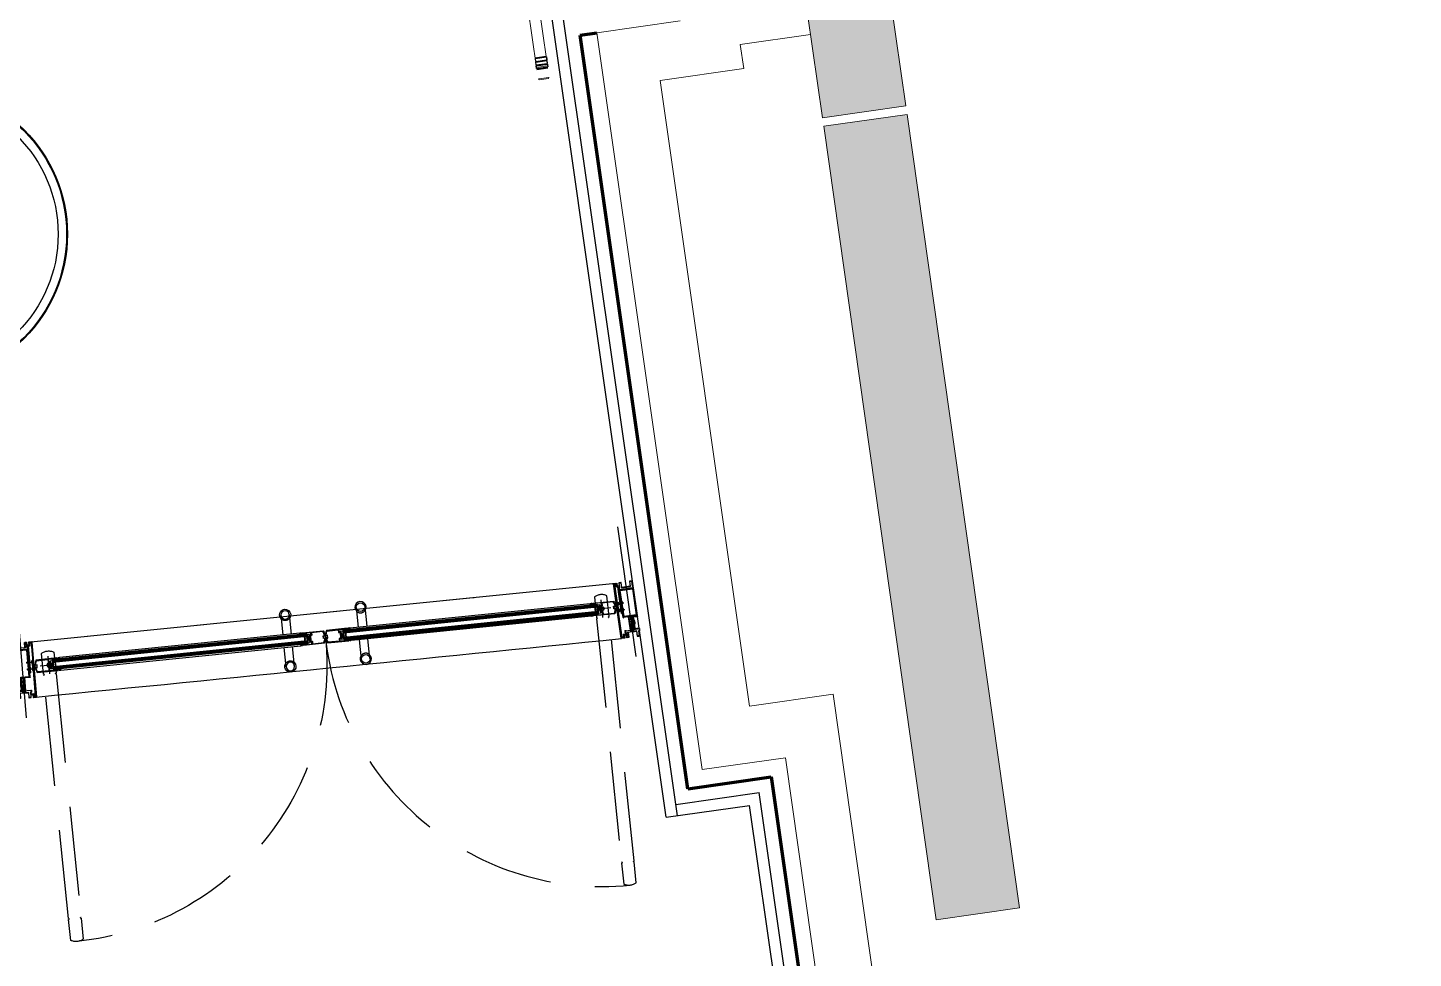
# Model space of a CAD drawing. Header units: centimetres. Extents: x 139057 to 200038, y 34824 to 80516.
# Drawn here: x 171009.9 to 171503.5, y 47432.9 to 47764.5 of the extents above; entities that cross this region are included whole.
import ezdxf

# ---------------------------------------------------------------- set-up
doc = ezdxf.new("R2010")
doc.units = ezdxf.units.CM
doc.header["$LTSCALE"] = 100
for name, pattern in [('LEV-124-TUN-CONN$0$A-FLPLR$0$CENTER', [2, 1.25, -0.25, 0.25, -0.25]), ('LEV-124-TUN-CONN$0$AFP0APIAZ$0$CENTER', [50.8, 31.75, -6.35, 6.35, -6.35]), ('LEV-124-TUN-CONN$0$CENTER', [50.8, 31.75, -6.35, 6.35, -6.35]), ('LEV-124-TUN-CONN$0$CENTER2', [28.575, 19.05, -3.175, 3.175, -3.175]), ('LEV-124-TUN-CONN$0$HIDDEN2', [4.7625, 3.175, -1.5875])]:
    doc.linetypes.add(name, pattern=pattern)
doc.layers.get('0').update_dxf_attribs({"lineweight": 0})
for name, color, linetype, lineweight in [('410_STRUTTURE_001-AM_0', 7, 'Continuous', 0), ('430_TAVOLATI_001-AM_0', 3, 'Continuous', 0), ('440_SIMBOLI_001-AM_0', 31, 'Continuous', 0)]:
    doc.layers.add(name, color=color, linetype=linetype, lineweight=lineweight)
for name, color, linetype in [('A-FACCIATA', 8, 'Continuous'), ('A-FACCIATA MONTANTI', 13, 'Continuous'), ('A-FACCIATTA STONE', 13, 'Continuous'), ('A-FIN-ACCIAIO INOX', 12, 'Continuous'), ('A-PARAPETTI', 5, 'Continuous'), ('A-SI-PORTE', 5, 'Continuous'), ('LEV-124-TUN-CONN$0$0-SCRN-40', 7, 'Continuous'), ('LEV-124-TUN-CONN$0$A-DOOR', 1, 'Continuous'), ('LEV-124-TUN-CONN$0$A-DOOR-STL', 1, 'Continuous'), ('LEV-124-TUN-CONN$0$A-FIN', 7, 'Continuous'), ('LEV-124-TUN-CONN$0$A-GLAZ-MULL', 1, 'Continuous'), ('LEV-124-TUN-CONN$0$A-GRID', 7, 'LEV-124-TUN-CONN$0$CENTER2'), ('LEV-124-TUN-CONN$0$A-HDDN', 7, 'LEV-124-TUN-CONN$0$HIDDEN2'), ('LEV-124-TUN-CONN$0$A-HTCH', 7, 'Continuous'), ('LEV-124-TUN-CONN$0$A-SCRN-50', 7, 'Continuous'), ('LEV-124-TUN-CONN$0$A-STRS-RAIL', 1, 'Continuous'), ('LEV-124-TUN-CONN$0$AFP0APIAZ$0$A-GRID', 7, 'LEV-124-TUN-CONN$0$AFP0APIAZ$0$CENTER')]:
    doc.layers.add(name, color=color, linetype=linetype)
doc.layers.add('A-ISOL-POL-ESTR-50mm', color=7, linetype='Continuous', lineweight=100, true_color=0xffc30f)

# ---------------------------------------------------------------- blocks, each defined once
blk = doc.blocks.new('LEV-124-TUN-CONN$0$GI_frame-sst-1')
at = {"layer": 'LEV-124-TUN-CONN$0$0-SCRN-40'}
h = blk.add_hatch(dxfattribs=at)
h.set_pattern_fill('ANSI37', color=256, angle=43, style=0)
h.set_pattern_definition([(180.013844601, (36404807.9455, -17582966.8188), (-0.00076718752, 3.1749999073), []), (90.013844601, (36404807.9455, -17582966.8188), (3.1749999073, 0.00076718752), [])])
edge = h.paths.add_edge_path()
edge.add_line((-101063, -19637.2), (-101059.2, -19637.2))
edge.add_line((-101059.2, -19637.2), (-101059.2, -19622.6))
edge.add_line((-101059.2, -19622.6), (-101048.4, -19622.5))
edge.add_arc((-101040.4, -19611.1), 14, 234.8091, 304.5803)
edge.add_line((-101032.4, -19622.6), (-101018.9, -19622.5))
edge.add_line((-101018.9, -19622.5), (-101018.9, -19637.2))
edge.add_line((-101018.9, -19637.2), (-101015, -19637.2))
edge.add_line((-101015, -19637.2), (-101015, -19618.2))
edge.add_line((-101015, -19618.2), (-101063, -19618.2))
edge.add_line((-101063, -19618.2), (-101063, -19637.2))
at = {"layer": 'LEV-124-TUN-CONN$0$0-SCRN-40', "linetype": 'LEV-124-TUN-CONN$0$CENTER', "ltscale": 0.02, "elevation": 0}
for points in [[(-101115.1, -19571.3), (-101115.1, -19596.7)], [(-101091.1, -19571.3), (-101091.1, -19596.7)]]:
    blk.add_lwpolyline(points, dxfattribs=at)
at = {"layer": 'LEV-124-TUN-CONN$0$0-SCRN-40', "elevation": 0}
blk.add_lwpolyline([(-101063, -19637.2), (-101059.2, -19637.2), (-101059.2, -19622.6), (-101048.4, -19622.5, 0.314201), (-101032.4, -19622.6), (-101018.9, -19622.5), (-101018.9, -19637.2), (-101015, -19637.2), (-101015, -19618.2), (-101063, -19618.2)], format="xyb", close=True, dxfattribs=at)
at = {"layer": 'LEV-124-TUN-CONN$0$A-FIN'}
for p, q in [((-101163, -19586.2, 0), (-101078.1, -19586.2, 0)), ((-101063, -19586.2, 0), (-101163, -19586.2, 0)), ((-101129.1, -19586.2, 0), (-101078.1, -19586.2, 0)), ((-101120.7, -19573.2, 0), (-101120.7, -19575.5, 0)), ((-101120.7, -19575.5, 0), (-101119.7, -19576.9, 0)), ((-101119.7, -19576.9, 0), (-101110.6, -19576.9, 0)), ((-101109.6, -19575.5, 0), (-101110.6, -19576.9, 0)), ((-101109.6, -19574.9, 0), (-101109.6, -19575.5, 0)), ((-100991, -19569.2, 0), (-101101, -19569.2, 0)), ((-101096.7, -19574.9, 0), (-101096.7, -19575.5, 0)), ((-101096.7, -19575.5, 0), (-101095.7, -19576.9, 0)), ((-101095.7, -19576.9, 0), (-101086.6, -19576.9, 0)), ((-101085.6, -19575.5, 0), (-101086.6, -19576.9, 0)), ((-101085.6, -19573.2, 0), (-101085.6, -19575.5, 0)), ((-101016, -19586.2, 0), (-101009, -19586.2, 0)), ((-101016, -19587.2, 0), (-101016, -19586.2, 0)), ((-101015, -19587.2, 0), (-101016, -19587.2, 0)), ((-101008, -19587.2, 0), (-101008, -19589.2, 0)), ((-101015, -19637.2, 0), (-101016, -19637.2, 0)), ((-101016, -19637.2, 0), (-101016, -19638.2, 0)), ((-101016, -19638.2, 0), (-101009, -19638.2, 0)), ((-101008, -19637.2, 0), (-101008, -19635.2, 0))]:
    blk.add_line(p, q, dxfattribs=at)
at = {"layer": 'LEV-124-TUN-CONN$0$A-FIN', "elevation": 0}
for points in [[(-101101, -19569.2), (-101187.1, -19569.2, 0.404063), (-101188, -19570.2), (-101188, -19581.2, 0.414214), (-101187, -19582.2), (-101179, -19582.2, -0.414214), (-101178, -19583.2), (-101178, -19589.2)], [(-101062, -19637.2), (-101062, -19637.2), (-101062, -19638.2), (-101169, -19638.2, -0.414214), (-101170, -19637.2), (-101170, -19635.2), (-101187, -19635.2, -0.414214), (-101188, -19634.2), (-101188, -19628.2, -0.414214), (-101187, -19627.2), (-101170, -19627.2), (-101170, -19597.2), (-101187, -19597.2, -0.414214), (-101188, -19596.2), (-101188, -19590.2, -0.414214), (-101187, -19589.2), (-101170, -19589.2), (-101170, -19587.2, -0.414214), (-101169, -19586.2), (-101163, -19586.2), (-101163, -19587.2), (-101163, -19587.2)], [(-101000, -19589.2), (-101000, -19583.2, -0.414214), (-100999, -19582.2), (-100991, -19582.2, 0.414214), (-100990, -19581.2), (-100990, -19570.2, 0.404063), (-100991, -19569.2), (-101101, -19569.2)], [(-101008, -19612.2), (-101008, -19597.2), (-100991, -19597.2, 0.414214), (-100990, -19596.2), (-100990, -19590.2, 0.414214), (-100991, -19589.2), (-101008, -19589.2)], [(-101008, -19612.2), (-101008, -19627.2), (-100991, -19627.2, -0.414214), (-100990, -19628.2), (-100990, -19634.2, -0.414214), (-100991, -19635.2), (-101008, -19635.2)]]:
    blk.add_lwpolyline(points, format="xyb", dxfattribs=at)
for points in [[(-101096.7, -19574.9), (-101109.6, -19574.9)], [(-101101, -19586.2), (-101078.1, -19586.2)], [(-101063, -19586.2), (-101062, -19586.2), (-101062, -19587.2), (-101063, -19587.2)]]:
    blk.add_lwpolyline(points, dxfattribs=at)
at = {"layer": 'LEV-124-TUN-CONN$0$A-FIN'}
for centre, start, end in [((-101009, -19587.2, 0), 360, 90), ((-101009, -19637.2, 0), 270, 360)]:
    blk.add_arc(centre, 1, start, end, dxfattribs=at)
at = {"layer": 'LEV-124-TUN-CONN$0$A-GLAZ-MULL'}
for p, q in [((-101015, -19590.2, 0), (-101015, -19587.2, 0)), ((-101015, -19587.2, 0), (-101009, -19587.2, 0)), ((-101009, -19590.2, 0), (-101009, -19587.2, 0)), ((-101015, -19606.2, 0), (-101063, -19606.2, 0)), ((-101015, -19618.2, 0), (-101063, -19618.2, 0)), ((-101017, -19608.2, 0), (-101061, -19608.2, 0)), ((-101061, -19616.2, 0), (-101061, -19608.2, 0)), ((-101017, -19616.2, 0), (-101061, -19616.2, 0)), ((-101015, -19637.2, 0), (-101009, -19637.2, 0)), ((-101009, -19634.2, 0), (-101009, -19637.2, 0))]:
    blk.add_line(p, q, dxfattribs=at)
at = {"layer": 'LEV-124-TUN-CONN$0$A-GLAZ-MULL', "elevation": 0}
for points in [[(-101177, -19589.2), (-101177, -19581.2), (-101187, -19581.2), (-101187, -19570.2), (-101101, -19570.2)], [(-101078.1, -19583.2), (-101174, -19583.2), (-101174, -19578.2), (-101184, -19578.2), (-101184, -19573.2), (-101101, -19573.2)], [(-101078.1, -19583.2), (-101078.1, -19586.2), (-101174, -19586.2), (-101174, -19589.2)], [(-101001, -19589.2), (-101001, -19581.2), (-100991, -19581.2), (-100991, -19570.2), (-101101, -19570.2)], [(-101004, -19589.2), (-101004, -19578.2), (-100994, -19578.2), (-100994, -19573.2), (-101101, -19573.2)], [(-101015, -19590.2), (-101015, -19612.2)], [(-101009, -19590.2), (-100991, -19590.2), (-100991, -19590.2), (-100991, -19596.2)], [(-101017, -19616.2), (-101017, -19608.2)], [(-101015, -19637.2), (-101015, -19612.2)], [(-100991, -19596.2), (-101009, -19596.2), (-101009, -19612.2)], [(-100991, -19628.2), (-101009, -19628.2), (-101009, -19612.2)], [(-101009, -19634.2), (-100991, -19634.2), (-100991, -19634.2), (-100991, -19628.2)]]:
    blk.add_lwpolyline(points, dxfattribs=at)
for points in [[(-101163, -19637.2), (-101163, -19587.2), (-101169, -19587.2), (-101169, -19590.2), (-101187, -19590.2), (-101187, -19596.2), (-101169, -19596.2), (-101169, -19628.2), (-101187, -19628.2), (-101187, -19634.2), (-101169, -19634.2), (-101169, -19637.2)], [(-101163, -19587.2), (-101163, -19637.2), (-101063, -19637.2), (-101063, -19587.2)], [(-101160, -19590.2), (-101160, -19634.2), (-101066, -19634.2), (-101066, -19590.2)]]:
    blk.add_lwpolyline(points, close=True, dxfattribs=at)
at = {"layer": 'LEV-124-TUN-CONN$0$A-GRID', "ltscale": 0.5}
blk.add_line((-101386.1, -19612.2, 0), (-100919, -19612.2, 0), dxfattribs=at)
at = {"layer": 'LEV-124-TUN-CONN$0$A-HDDN'}
for p, q in [((-101117.3, -19573.8, 0), (-101117.3, -19575.1, 0)), ((-101117.3, -19573.8, 0), (-101117.3, -19575.1, 0)), ((-101113, -19575.1, 0), (-101117.3, -19575.1, 0)), ((-101113, -19575.1, 0), (-101117.3, -19575.1, 0)), ((-101116.9, -19573.5, 0), (-101117, -19573.5, 0)), ((-101116.9, -19573.5, 0), (-101117, -19573.5, 0)), ((-101116.9, -19573.5, 0), (-101113.3, -19573.5, 0)), ((-101116.6, -19575.1, 0), (-101116.6, -19573.8, 0)), ((-101116.6, -19575.1, 0), (-101116.6, -19573.8, 0)), ((-101115.9, -19573.5, 0), (-101115.9, -19573.2, 0)), ((-101115.9, -19575.3, 0), (-101115.9, -19575.1, 0)), ((-101115.9, -19575.9, 0), (-101115.9, -19575.8, 0)), ((-101115.9, -19575.9, 0), (-101115.9, -19590.3, 0)), ((-101115.9, -19575.9, 0), (-101115.9, -19590.2, 0)), ((-101114.3, -19573.5, 0), (-101114.3, -19573.2, 0)), ((-101114.3, -19575.3, 0), (-101114.3, -19575.1, 0)), ((-101114.3, -19575.9, 0), (-101114.3, -19575.8, 0)), ((-101114.3, -19575.9, 0), (-101114.3, -19590.3, 0)), ((-101114.2, -19575.9, 0), (-101114.2, -19590.2, 0)), ((-101113.7, -19575.1, 0), (-101113.7, -19573.8, 0)), ((-101113.7, -19575.1, 0), (-101113.7, -19573.8, 0)), ((-101113, -19573.8, 0), (-101113, -19575.1, 0)), ((-101113, -19573.8, 0), (-101113, -19575.1, 0)), ((-101093.3, -19573.8, 0), (-101093.3, -19575.1, 0)), ((-101093.3, -19573.8, 0), (-101093.3, -19575.1, 0)), ((-101089, -19575.1, 0), (-101093.3, -19575.1, 0)), ((-101089, -19575.1, 0), (-101093.3, -19575.1, 0)), ((-101092.9, -19573.5, 0), (-101093, -19573.5, 0)), ((-101092.9, -19573.5, 0), (-101093, -19573.5, 0)), ((-101092.9, -19573.5, 0), (-101089.3, -19573.5, 0)), ((-101092.6, -19575.1, 0), (-101092.6, -19573.8, 0)), ((-101092.6, -19575.1, 0), (-101092.6, -19573.8, 0)), ((-101091.9, -19573.5, 0), (-101091.9, -19573.2, 0)), ((-101091.9, -19575.3, 0), (-101091.9, -19575.1, 0)), ((-101091.9, -19575.9, 0), (-101091.9, -19575.8, 0)), ((-101091.9, -19575.9, 0), (-101091.9, -19590.3, 0)), ((-101091.9, -19575.9, 0), (-101091.9, -19590.2, 0)), ((-101090.3, -19573.5, 0), (-101090.3, -19573.2, 0)), ((-101090.3, -19575.3, 0), (-101090.3, -19575.1, 0)), ((-101090.3, -19575.9, 0), (-101090.3, -19575.8, 0)), ((-101090.3, -19575.9, 0), (-101090.3, -19590.3, 0)), ((-101090.2, -19575.9, 0), (-101090.2, -19590.2, 0)), ((-101089.7, -19575.1, 0), (-101089.7, -19573.8, 0)), ((-101089.7, -19575.1, 0), (-101089.7, -19573.8, 0)), ((-101089, -19573.8, 0), (-101089, -19575.1, 0)), ((-101089, -19573.8, 0), (-101089, -19575.1, 0)), ((-101038, -19612.2, 0), (-101036, -19609.7, 0)), ((-101036, -19614.7, 0), (-101038, -19612.2, 0)), ((-101014, -19609.7, 0), (-101036, -19609.7, 0)), ((-101036, -19614.7, 0), (-101036, -19609.7, 0)), ((-101014, -19614.7, 0), (-101036, -19614.7, 0)), ((-101014, -19609.7, 0), (-101009, -19604.7, 0)), ((-101014, -19614.7, 0), (-101009, -19619.7, 0)), ((-101008, -19604.7, 0), (-101009, -19604.7, 0)), ((-101009, -19619.7, 0), (-101009, -19604.7, 0)), ((-101008, -19619.7, 0), (-101009, -19619.7, 0))]:
    blk.add_line(p, q, dxfattribs=at)
at = {"layer": 'LEV-124-TUN-CONN$0$A-HDDN', "elevation": 0}
for points in [[(-101115.9, -19575.9), (-101117.7, -19575.9), (-101117.7, -19573.2)], [(-101115.9, -19592.9), (-101117.7, -19592.9), (-101117.7, -19590.2)], [(-101112.6, -19590.2), (-101112.6, -19592.9), (-101115.9, -19592.9)], [(-101112.6, -19573.2), (-101112.6, -19575.9), (-101114.2, -19575.9)], [(-101091.9, -19575.9), (-101093.7, -19575.9), (-101093.7, -19573.2)], [(-101091.9, -19592.9), (-101093.7, -19592.9), (-101093.7, -19590.2)], [(-101088.6, -19590.2), (-101088.6, -19592.9), (-101091.9, -19592.9)], [(-101088.6, -19573.2), (-101088.6, -19575.9), (-101090.2, -19575.9)]]:
    blk.add_lwpolyline(points, dxfattribs=at)
for points in [[(-101112.7, -19575.3), (-101117.7, -19575.3), (-101117.7, -19575.8), (-101112.7, -19575.8)], [(-101112.7, -19575.3), (-101117.7, -19575.3), (-101117.7, -19575.8), (-101112.7, -19575.8)], [(-101112.7, -19590.3), (-101117.6, -19590.3), (-101117.6, -19591.6), (-101112.7, -19591.6)], [(-101088.7, -19575.3), (-101093.7, -19575.3), (-101093.7, -19575.8), (-101088.7, -19575.8)], [(-101088.7, -19575.3), (-101093.7, -19575.3), (-101093.7, -19575.8), (-101088.7, -19575.8)], [(-101088.7, -19590.3), (-101093.6, -19590.3), (-101093.6, -19591.6), (-101088.7, -19591.6)]]:
    blk.add_lwpolyline(points, close=True, dxfattribs=at)
at = {"layer": 'LEV-124-TUN-CONN$0$A-HDDN'}
for centre, radius, start, end in [((-101117, -19573.8, 0), 0.268, 90, 180), ((-101117, -19573.8, 0), 0.268, 90, 180), ((-101116.9, -19573.8, 0), 0.268, 360, 90), ((-101116.9, -19573.8, 0), 0.268, 360, 90), ((-101116.1, -19574, 0), 0.498, 91.285, 152.5038), ((-101116.1, -19574, 0), 0.498, 91.285, 152.5038), ((-101114.2, -19574, 0), 0.498, 27.4962, 88.715), ((-101114.2, -19574, 0), 0.498, 27.4962, 88.715), ((-101113.5, -19573.8, 0), 0.268, 90, 180), ((-101113.5, -19573.8, 0), 0.268, 90, 180), ((-101113.3, -19573.8, 0), 0.268, 360, 90), ((-101113.3, -19573.8, 0), 0.268, 360, 90), ((-101093, -19573.8, 0), 0.268, 90, 180), ((-101093, -19573.8, 0), 0.268, 90, 180), ((-101092.9, -19573.8, 0), 0.268, 360, 90), ((-101092.9, -19573.8, 0), 0.268, 360, 90), ((-101092.1, -19574, 0), 0.498, 91.285, 152.5038), ((-101092.1, -19574, 0), 0.498, 91.285, 152.5038), ((-101090.2, -19574, 0), 0.498, 27.4962, 88.715), ((-101090.2, -19574, 0), 0.498, 27.4962, 88.715), ((-101089.5, -19573.8, 0), 0.268, 90, 180), ((-101089.5, -19573.8, 0), 0.268, 90, 180), ((-101089.3, -19573.8, 0), 0.268, 360, 90), ((-101089.3, -19573.8, 0), 0.268, 360, 90)]:
    blk.add_arc(centre, radius, start, end, dxfattribs=at)
blk = doc.blocks.new('LEV-124-TUN-CONN$0$SS-JAMB')
at = {"layer": 'LEV-124-TUN-CONN$0$0-SCRN-40'}
for p, q in [((65, 14.6), (55.7, -14.6)), ((65, -14.6), (55.7, 14.6))]:
    blk.add_line(p, q, dxfattribs=at)
at = {"layer": 'LEV-124-TUN-CONN$0$A-DOOR'}
for p, q in [((65, 8), (65, 18, 0)), ((65, -8, 0), (65, -18, 0))]:
    blk.add_line(p, q, dxfattribs=at)
blk.add_lwpolyline([(73.5, -0.7), (70.9, -0.7), (70.9, -0.2), (73.5, -0.2, -0.414214), (74, -0.7), (74, -7.5, -0.414214), (73.5, -8), (65.5, -8, -0.414214), (65, -7.5), (65, 7.5, -0.414214), (65.5, 8), (73.5, 8, -0.414214), (74, 7.5), (74, 0.6, -0.414214), (73.5, 0.1), (70.9, 0.1), (70.9, 0.6), (73.5, 0.6), (73.5, 7.5), (65.5, 7.5), (65.5, -7.5), (73.5, -7.5)], format="xyb", close=True, dxfattribs=at)
at = {"layer": 'LEV-124-TUN-CONN$0$A-DOOR-STL'}
blk.add_lwpolyline([(81, -20), (81, -22.5), (6, -22.5, -0.270348), (6.2, 22.5), (81, 22.5), (81, 19.9), (75.7, 19.9), (76.3, 20.5), (50.5, 20.5), (50.5, 14.2, 0.414214), (51.8, 12.9), (54.4, 12.9, -0.414156), (55.7, 11.6), (55.7, -11.7, -0.414214), (54.4, -12.9), (51.8, -12.9, 0.414214), (50.5, -14.2), (50.5, -20.6), (76.3, -20.6), (75.7, -20)], format="xyb", close=True, dxfattribs=at)
blk.add_lwpolyline([(0.3, 5), (7.9, 5), (7.9, -5), (0.3, -5)], dxfattribs=at)
for points in [[(2.9, -5, 0.0936), (7.5, -19.9), (48, -19.9), (48, -11.7, -0.414214), (49.3, -10.4), (51.8, -10.4, 0.414214), (53.1, -9.1), (53.1, 9, 0.414214), (51.8, 10.3), (49.3, 10.3, -0.414214), (48, 11.6), (48, 19.9), (7.6, 19.9, 0.093793), (2.9, 5)], [(85.4, 21.8), (85.4, 19.4), (86.7, 19.4), (86.7, 20.2), (86.2, 20.2), (86.2, 21.7), (89.2, 21.7), (89.2, 20.2), (88.7, 20.2), (88.7, 19.4), (90, 19.4), (90, 22.5), (84, 22.5), (84, 21.5, -0.342519), (82.7, 19.9), (75.5, 19.9), (76.1, 20.5), (73.4, 20.5), (73.4, 19.3), (82.7, 19.3, 0.359532), (84.6, 21.4), (84.6, 21.8), (85.4, 21.8)], [(85.4, -21.9), (85.4, -19.5), (86.7, -19.5), (86.7, -20.3), (86.2, -20.3), (86.2, -21.8), (89.2, -21.8), (89.2, -20.3), (88.7, -20.3), (88.7, -19.5), (90, -19.5), (90, -22.6), (84, -22.6), (84, -21.6, 0.342519), (82.7, -20), (75.5, -20), (76.1, -20.6), (73.4, -20.6), (73.4, -19.3), (82.7, -19.3, -0.359532), (84.6, -21.5), (84.6, -21.9), (85.4, -21.9)]]:
    blk.add_lwpolyline(points, format="xyb", dxfattribs=at)
at = {"layer": 'LEV-124-TUN-CONN$0$A-HTCH'}
for p, q in [((6.9, 4), (0.3, 4)), ((6.9, -4), (6.9, 4)), ((6.9, -4), (0.3, -4))]:
    blk.add_line(p, q, dxfattribs=at)
at = {"layer": 'LEV-124-TUN-CONN$0$A-SCRN-50'}
blk.add_lwpolyline([(65, -14.6), (65, 14.6), (55.7, 14.6), (55.7, -14.6)], close=True, dxfattribs=at)
for points in [[(90, 19.4, 0.351176), (92, 17.9, -0.136872), (89.2, 18.7), (86.2, 18.7, 0.677859), (86.6, 17.9, -0.544776), (85.4, 19.4)], [(90, -19.5, -0.351176), (92, -18, 0.136872), (89.2, -18.8), (86.2, -18.8, -0.677859), (86.6, -18, 0.544776), (85.4, -19.5)]]:
    blk.add_lwpolyline(points, format="xyb", dxfattribs=at)
blk = doc.blocks.new('LEV-124-TUN-CONN$0$door-double-gl')
at = {"layer": 'LEV-124-TUN-CONN$0$A-DOOR'}
for p, q in [((980, 40.5), (69.8, 40.4, 0)), ((980, 30.5), (69.8, 30.4, 0)), ((980, 14.5), (69.8, 14.4, 0)), ((980, 4.5), (69.8, 4.4, 0))]:
    blk.add_line(p, q, dxfattribs=at)
at = {"layer": 'LEV-124-TUN-CONN$0$A-FIN'}
for p, q in [((94.8, 45, 0), (955, 45, 0)), ((955, -0.1, 0), (94.8, -0.1, 0))]:
    blk.add_line(p, q, dxfattribs=at)
at = {"layer": 'LEV-124-TUN-CONN$0$A-FIN', "elevation": 0}
for points in [[(895, 115), (895, 45)], [(925, 115), (925, 45)], [(895, -70), (895, 0)], [(925, -70), (925, 0)]]:
    blk.add_lwpolyline(points, dxfattribs=at)
at = {"layer": 'LEV-124-TUN-CONN$0$A-FIN'}
for centre, start, end in [((910, 115), 318.5908, 221.4101), ((910, -70), 138.5908, 41.4101)]:
    blk.add_arc(centre, 20, start, end, dxfattribs=at)
at = {"layer": 'LEV-124-TUN-CONN$0$A-HDDN', "linetype": 'LEV-124-TUN-CONN$0$A-FLPLR$0$CENTER'}
blk.add_line((23.2, 22.5, 0), (66.9, 22.5, 0), dxfattribs=at)
at = {"layer": 'LEV-124-TUN-CONN$0$A-HDDN', "elevation": 0}
blk.add_lwpolyline([(32.5, 1006.3), (32.5, 931.5), (35.1, 931.5), (35.1, 929.8, -0.342519), (33.5, 928.5), (32.5, 928.5), (32.5, 56.3), (33.4, 56.3, -0.350323), (35.1, 55), (35.1, 53.3), (32.5, 53.3), (32.5, -21.6, 0.270348), (77.5, -21.7), (77.5, 53.3), (74.9, 53.3), (74.9, 55, -0.342519), (76.6, 56.3), (77.5, 56.3), (77.5, 928.5), (76.6, 928.5, -0.346971), (74.9, 929.8), (74.9, 931.5), (77.5, 931.5), (77.5, 1006.5, 0.270348)], format="xyb", close=True, dxfattribs=at)
at = {"layer": 'LEV-124-TUN-CONN$0$A-HDDN', "linetype": 'LEV-124-TUN-CONN$0$HIDDEN2', "ltscale": 0.1}
for centre, start, end in [((910, 115), 221.4887, 318.6207), ((910, -70), 41.3802, 138.5122)]:
    blk.add_arc(centre, 20, start, end, dxfattribs=at)
at = {"layer": 'LEV-124-TUN-CONN$0$A-HTCH'}
for p, q in [((980, 38), (69.8, 37.9, 0)), ((980, 35.5), (69.8, 35.4, 0)), ((980, 33), (69.8, 32.9, 0)), ((980, 12), (69.8, 11.9, 0)), ((980, 9.5), (69.8, 9.4, 0)), ((980, 7), (69.8, 6.9, 0)), ((980, 7), (69.8, 6.9, 0))]:
    blk.add_line(p, q, dxfattribs=at)
for centre, radius in [((910, 115), 15), ((55, 22.5, 0), 7.5), ((55, 22.5, 0), 5.5), ((910, -70), 15)]:
    blk.add_circle(centre, radius, dxfattribs=at)
at = {"layer": 'LEV-124-TUN-CONN$0$AFP0APIAZ$0$A-GRID', "linetype": 'LEV-124-TUN-CONN$0$A-FLPLR$0$CENTER'}
blk.add_line((55, 54.2, 0), (55, -9.3, 0), dxfattribs=at)
at = {"layer": 'LEV-124-TUN-CONN$0$AFP0APIAZ$0$A-GRID', "linetype": 'LEV-124-TUN-CONN$0$HIDDEN2'}
blk.add_arc((55, 22.5, 0), 990, 0.0023, 90.0022, dxfattribs=at)
at = {"linetype": 'ByBlock'}
blk.add_blockref('LEV-124-TUN-CONN$0$SS-JAMB', (4.8, 22.5, 0), dxfattribs=at)
at = {"linetype": 'ByBlock', "xscale": -1}
blk.add_blockref('LEV-124-TUN-CONN$0$SS-JAMB', (1045, 22.5, 0), dxfattribs=at)
blk = doc.blocks.new('LEV-124-TUN-CONN$0$westdoors')
at = {"linetype": 'ByBlock'}
blk.add_blockref('LEV-124-TUN-CONN$0$door-double-gl', (-1045, 0), dxfattribs=at)
at = {"linetype": 'ByBlock', "xscale": -1}
blk.add_blockref('LEV-124-TUN-CONN$0$door-double-gl', (1045, 0), dxfattribs=at)
blk = doc.blocks.new('LEV-124-TUN-CONN$0$HANDRAIL-BUILDING C')
at = {"layer": 'LEV-124-TUN-CONN$0$A-STRS-RAIL'}
for p, q in [((-47, 16), (-7.3, 20.3)), ((-46.7, 13), (-6.9, 17.3)), ((-46.7, 13), (-45.6, 3.1)), ((-45.6, 3.1), (-5.8, 7.4)), ((-45.3, 0.1), (-5.5, 4.4)), ((-45.3, 0.1), (-44.2, -9.9)), ((-44, 16.3), (-43.7, 13.3)), ((-42.6, 3.4), (-42.3, 0.4)), ((-10.2, 20), (-9.9, 17)), ((-8.8, 7.1), (-8.5, 4.1)), ((-5.8, 7.4), (-6.9, 17.3)), ((-4.4, -5.5), (-5.5, 4.4)), ((-44.2, -9.9), (-4.4, -5.5)), ((-43.9, -12.8), (-4.1, -8.5)), ((-42.8, -22.8), (-43.9, -12.8)), ((-42.8, -22.8), (-3, -18.4)), ((-42.4, -25.8), (-2.7, -21.4)), ((-41.2, -9.5), (-40.9, -12.5)), ((-39.8, -22.5), (-39.5, -25.4)), ((-7.4, -5.8), (-7.1, -8.8)), ((-6, -18.8), (-5.7, -21.7)), ((-3, -18.4), (-4.1, -8.5))]:
    blk.add_line(p, q, dxfattribs=at)

msp = doc.modelspace()

# ---------------------------------------------------------------- hatches: boundary and pattern name
at = {"layer": '410_STRUTTURE_001-AM_0'}
for points in [[(171315.59, 47786.17), (171285.9, 47781.88), (171293.05, 47732.39), (171322.74, 47736.68)], [(171323.18, 47733.62), (171293.48, 47729.41), (171333.51, 47446.64), (171363.21, 47450.84)]]:
    msp.add_hatch(color=256, dxfattribs=at).paths.add_polyline_path(points)

# ---------------------------------------------------------------- linework, layer by layer
at = {"layer": '410_STRUTTURE_001-AM_0', "elevation": 0}
msp.add_lwpolyline([(171293.05, 47732.39), (171322.74, 47736.68), (171315.59, 47786.17), (171285.9, 47781.88)], close=True, dxfattribs=at)
msp.add_lwpolyline([(171333.51, 47446.64), (171363.21, 47450.84), (171323.18, 47733.62), (171293.48, 47729.41), (171333.51, 47446.64)], dxfattribs=at)
at = {"layer": '430_TAVOLATI_001-AM_0'}
for p, q in [((171212.63, 47762.66, 0), (171242.33, 47766.9, 0)), ((171250.11, 47500.12, 0), (171212.63, 47762.66, 0)), ((171263.73, 47758.51, 0), (171288.76, 47762.08, 0)), ((171264.95, 47749.93, 0), (171263.73, 47758.51, 0)), ((171235.25, 47745.69, 0), (171264.95, 47749.93, 0)), ((171267.08, 47522.75, 0), (171235.25, 47745.69, 0)), ((171267.08, 47522.75, 0), (171296.78, 47526.99, 0)), ((171498.67, 46113.13, 0), (171296.78, 47526.99, 0)), ((171250.11, 47500.12, 0), (171279.81, 47504.36, 0)), ((171478.86, 46110.39, 0), (171279.81, 47504.36, 0))]:
    msp.add_line(p, q, dxfattribs=at)
at = {"layer": '440_SIMBOLI_001-AM_0'}
msp.add_line((171192.04, 47746.24, 0), (171195.41, 47746.72, 0), dxfattribs=at)
at = {"layer": '440_SIMBOLI_001-AM_0', "elevation": 0}
msp.add_lwpolyline([(171208.26, 47842.75), (171216.26, 47786.7), (171186.57, 47782.46), (171191.15, 47750.36), (171195.11, 47750.92), (171191.09, 47779.06), (171220.79, 47783.3), (171212.22, 47843.32)], close=True, dxfattribs=at)
msp.add_lwpolyline([(171191.74, 47746.2), (171191.74, 47746.2), (171192.04, 47746.24), (171192.08, 47745.95), (171195.45, 47746.43), (171195.41, 47746.72), (171195.7, 47746.77), (171195.7, 47746.77)], dxfattribs=at)
at = {"layer": 'A-FACCIATA', "color": 1}
msp.add_line((171011.05, 47545.65, 0), (171219.45, 47566.54, 0), dxfattribs=at)
at = {"layer": 'A-FACCIATA'}
msp.add_arc((-26187.77, 2016297.11, 0), 1978622.76, 275.71991846, 275.72598502, dxfattribs=at)
at = {"layer": 'A-FACCIATTA STONE'}
for p, q in [((171237.38, 47483.15, 0), (171195.62, 47775.67, 0)), ((171241.35, 47483.64, 0), (171200.23, 47771.67, 0)), ((171240.78, 47487.68, 0), (171270.48, 47491.92, 0)), ((171480.18, 46023.27, 0), (171270.48, 47491.92, 0)), ((171237.38, 47483.15, 0), (171267.08, 47487.39, 0)), ((171503.47, 45831.86, 0), (171267.08, 47487.39, 0))]:
    msp.add_line(p, q, dxfattribs=at)
at = {"layer": 'A-FIN-ACCIAIO INOX'}
for radius in [52.5, 52.2, 49.2]:
    msp.add_circle((170971.57, 47690.92, 0), radius, dxfattribs=at)
at = {"layer": 'A-ISOL-POL-ESTR-50mm'}
for p, q in [((171206.69, 47761.81, 0), (171212.63, 47762.66, 0)), ((171245.02, 47493.33, 0), (171206.69, 47761.81, 0)), ((171245.02, 47493.33, 0), (171274.72, 47497.57, 0))]:
    msp.add_line(p, q, dxfattribs=at)
at = {"layer": 'A-ISOL-POL-ESTR-50mm', "elevation": 0}
msp.add_lwpolyline([(171274.72, 47497.57), (171472.92, 46109.54), (171478.86, 46110.39)], dxfattribs=at)
at = {"layer": 'LEV-124-TUN-CONN$0$A-HDDN', "ltscale": 0.5}
msp.add_arc((-26187.77, 2016297.11, 0), 1978602.96, 275.71991846, 275.72598502, dxfattribs=at)

# ---------------------------------------------------------------- block references
at = {"layer": 'A-FACCIATA MONTANTI', "extrusion": (-1.74498e-13, -2.46101e-14, -1), "xscale": 0.1, "yscale": 0.1, "zscale": -0.1, "rotation": 261.8737151047866}
msp.add_blockref('LEV-124-TUN-CONN$0$GI_frame-sst-1', (-170711.6, 37272.6, 0), dxfattribs=at)
at = {"layer": 'A-FACCIATA MONTANTI', "xscale": 0.1, "yscale": 0.1, "zscale": 0.1, "rotation": 274.6731422224292}
msp.add_blockref('LEV-124-TUN-CONN$0$GI_frame-sst-1', (173786.33, 37619.96, 0), dxfattribs=at)
at = {"layer": 'A-PARAPETTI', "xscale": -0.1, "yscale": 0.1, "zscale": 0.1, "rotation": 194.3738275482614}
msp.add_blockref('LEV-124-TUN-CONN$0$HANDRAIL-BUILDING C', (171195.41, 47752.35, 0), dxfattribs=at)
at = {"layer": 'A-SI-PORTE', "xscale": 0.1, "yscale": 0.1, "zscale": 0.1, "rotation": 185.8261008861857}
msp.add_blockref('LEV-124-TUN-CONN$0$westdoors', (171115.75, 47549.67, 0), dxfattribs=at)

doc.saveas('drawing.dxf')
